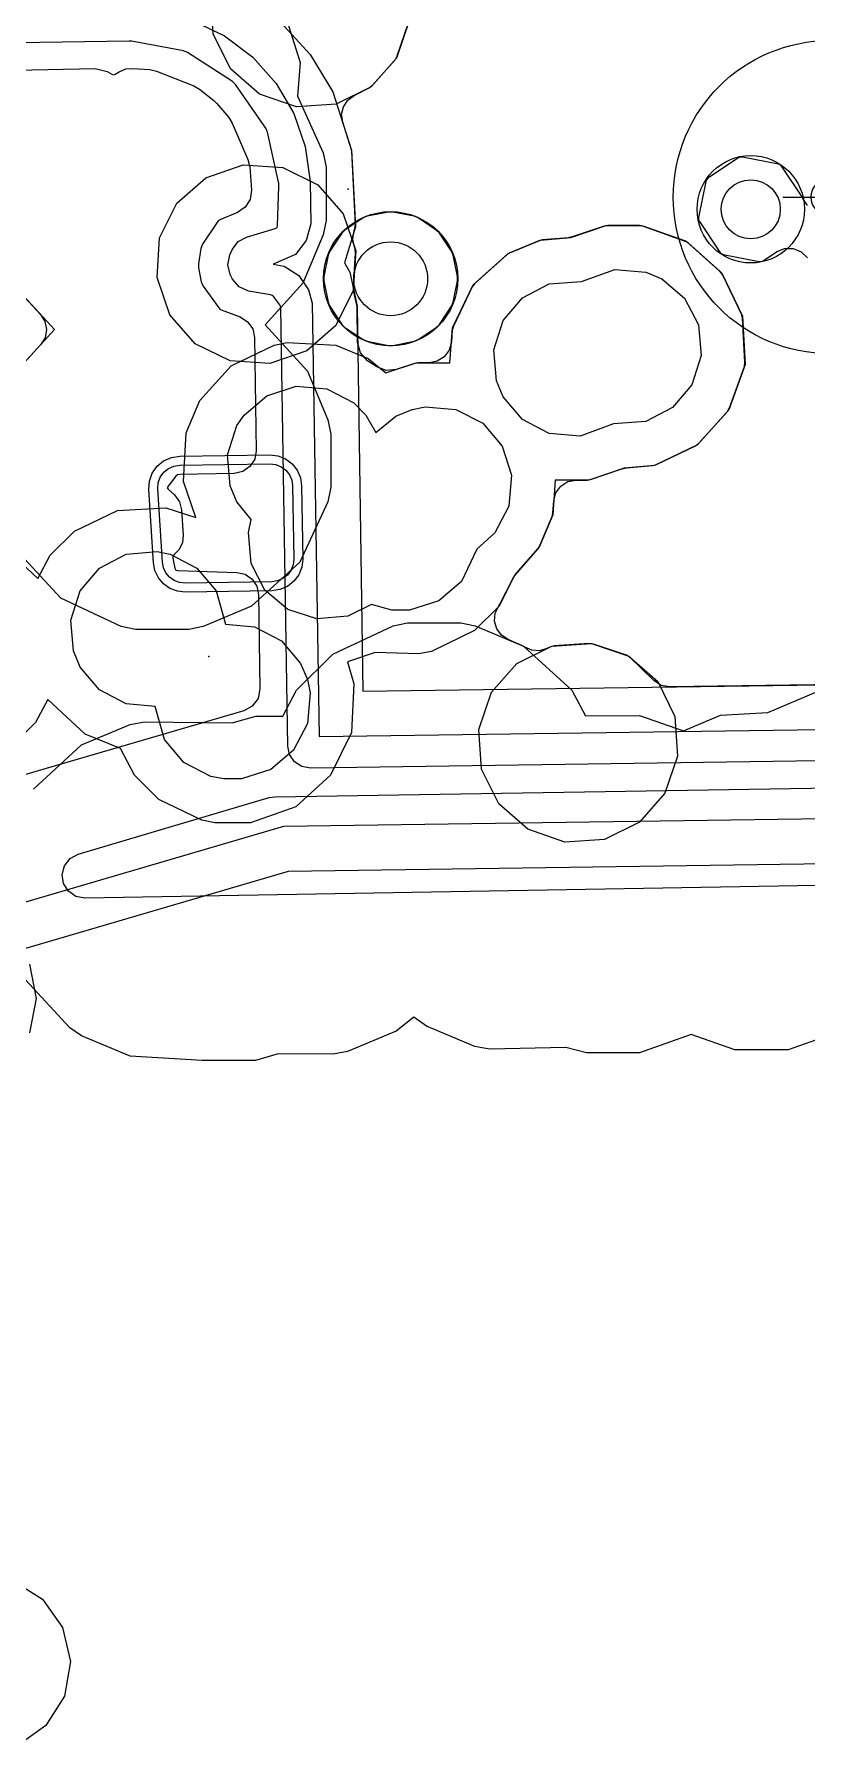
# Model space of a CAD drawing. Header units: metres. Extents: x 17722 to 17999, y 13535 to 15917.
# Drawn here: x 17850.24 to 17867.5, y 14305.08 to 14343.32 of the extents above; entities that cross this region are included whole.
import ezdxf

# ---------------------------------------------------------------- set-up
doc = ezdxf.new("R2010")
doc.units = ezdxf.units.M
for name, color, linetype in [('AI_GREENING_ALLOWED_ZONE', 4, 'Continuous'), ('AI_GREENING_EXCLUSIONS', 1, 'Continuous'), ('AI_GREENING_LAWN', 82, 'Continuous'), ('AI_GREENING_REJECTED', 6, 'Continuous'), ('AI_GREENING_SHRUBS', 92, 'Continuous'), ('AI_GREENING_TREES', 3, 'Continuous')]:
    doc.layers.add(name, color=color, linetype=linetype)

# ---------------------------------------------------------------- blocks, each defined once
blk = doc.blocks.new('AI_TREE')
for p, q in [((0, -0.3), (0, 0.3)), ((-0.3, 0), (0.3, 0))]:
    blk.add_line(p, q)
for radius in [1, 0.12]:
    blk.add_circle((0, 0), radius)
blk = doc.blocks.new('AI_SHRUB')
for radius in [1, 0.55]:
    blk.add_circle((0, 0), radius)

msp = doc.modelspace()

# ---------------------------------------------------------------- linework, layer by layer
at = {"layer": 'AI_GREENING_ALLOWED_ZONE'}
for points in [[(17869.8, 14328.816), (17864.435, 14328.74), (17864.243, 14328.775), (17864.079, 14328.882), (17863.561, 14329.389), (17863.469, 14329.446), (17862.735, 14329.697), (17862.638, 14329.71), (17861.852, 14329.658), (17861.758, 14329.632), (17861.69, 14329.599), (17861.526, 14329.55), (17861.356, 14329.559), (17861.198, 14329.626), (17861.131, 14329.669), (17860.827, 14329.796), (17860.827, 14329.796), (17860.677, 14329.893), (17860.571, 14330.038), (17860.522, 14330.21), (17860.538, 14330.389), (17860.615, 14330.55), (17860.633, 14330.574), (17860.936, 14331.173), (17861.006, 14331.277), (17861.492, 14331.831), (17861.534, 14331.898), (17861.805, 14332.546), (17861.824, 14332.623), (17861.844, 14332.9), (17861.893, 14333.08), (17862.003, 14333.229), (17862.16, 14333.328), (17862.343, 14333.363), (17862.588, 14333.363), (17862.668, 14333.376), (17863.361, 14333.61), (17863.478, 14333.635), (17864.05, 14333.685), (17864.136, 14333.708), (17865.011, 14334.13), (17865.088, 14334.188), (17865.724, 14334.894), (17865.773, 14334.976), (17866.101, 14335.897), (17866.115, 14335.994), (17866.061, 14336.978), (17866.037, 14337.072), (17865.617, 14337.944), (17865.559, 14338.021), (17864.853, 14338.657), (17864.771, 14338.706), (17863.843, 14339.036), (17863.76, 14339.05), (17863.052, 14339.05), (17862.972, 14339.037), (17862.279, 14338.803), (17862.162, 14338.778), (17861.584, 14338.728), (17861.51, 14338.71), (17860.862, 14338.439), (17860.792, 14338.394), (17860.081, 14337.754), (17860.023, 14337.677), (17859.602, 14336.803), (17859.578, 14336.714), (17859.558, 14336.444), (17859.509, 14336.264), (17859.399, 14336.115), (17859.242, 14336.016), (17859.059, 14335.981), (17858.813, 14335.981), (17858.736, 14335.969), (17858.32, 14335.834), (17858.098, 14335.814), (17857.89, 14335.892), (17857.686, 14336.027), (17857.523, 14336.204), (17857.462, 14336.436), (17857.45, 14337.222), (17857.444, 14337.27), (17857.38, 14337.569), (17857.37, 14337.707), (17857.418, 14338.431), (17857.405, 14338.528), (17857.383, 14338.593), (17857.356, 14338.746), (17857.378, 14338.901), (17857.402, 14338.981), (17857.413, 14339.066), (17857.33, 14340.703), (17857.318, 14340.767), (17857.129, 14341.358), (17857.105, 14341.533), (17857.144, 14341.705), (17857.241, 14341.853), (17857.382, 14341.959), (17857.722, 14342.127), (17857.798, 14342.186), (17858.299, 14342.756), (17858.348, 14342.839), (17858.601, 14343.579)], [(17849.769, 14337.727), (17850.38, 14337.06), (17850.478, 14336.904), (17850.512, 14336.723), (17850.479, 14336.542), (17850.382, 14336.386), (17849.873, 14335.824)]]:
    msp.add_lwpolyline(points, dxfattribs=at)
at = {"layer": 'AI_GREENING_EXCLUSIONS'}
for points in [[(17858.171, 14345.292), (17858.558, 14344.512), (17858.617, 14343.626), (17858.332, 14342.793), (17857.766, 14342.149), (17856.986, 14341.762), (17856.1, 14341.703), (17855.267, 14341.988), (17854.623, 14342.554), (17854.236, 14343.334), (17854.177, 14344.22), (17854.462, 14345.053), (17855.028, 14345.697), (17855.808, 14346.084), (17856.694, 14346.143), (17857.527, 14345.858), (17858.171, 14345.292)], [(17856.57, 14339.958), (17857.136, 14339.314), (17857.421, 14338.481), (17857.362, 14337.595), (17856.975, 14336.815), (17856.331, 14336.249), (17855.498, 14335.964), (17854.612, 14336.023), (17853.832, 14336.41), (17853.266, 14337.054), (17852.981, 14337.887), (17853.04, 14338.773), (17853.427, 14339.553), (17854.071, 14340.119), (17854.904, 14340.404), (17855.79, 14340.345), (17856.57, 14339.958)], [(17862.462, 14337.797), (17863.209, 14338.07), (17863.897, 14338.011), (17864.258, 14337.86), (17864.766, 14337.429), (17865.078, 14336.83), (17865.137, 14336.142), (17864.927, 14335.489), (17864.496, 14334.981), (17863.897, 14334.669), (17863.178, 14334.616), (17862.431, 14334.343), (17861.743, 14334.402), (17861.144, 14334.714), (17860.713, 14335.222), (17860.562, 14335.583), (17860.503, 14336.271), (17860.713, 14336.924), (17861.144, 14337.432), (17861.743, 14337.744), (17862.462, 14337.797)], [(17854.615, 14333.237), (17854.556, 14333.925), (17854.766, 14334.578), (17854.927, 14334.816), (17855.435, 14335.247), (17856.088, 14335.457), (17856.776, 14335.398), (17857.375, 14335.086), (17857.645, 14334.816), (17857.871, 14334.422), (17858.318, 14334.791), (17858.679, 14334.942), (17858.971, 14335.001), (17859.659, 14334.942), (17860.258, 14334.63), (17860.689, 14334.122), (17860.899, 14333.469), (17860.84, 14332.781), (17860.528, 14332.182), (17860.122, 14331.82), (17859.785, 14331.098), (17859.277, 14330.667), (17858.624, 14330.457), (17858.228, 14330.457), (17857.773, 14330.584), (17857.242, 14330.318), (17856.554, 14330.259), (17855.901, 14330.469), (17855.393, 14330.9), (17855.081, 14331.499), (17855.022, 14332.187), (17855.082, 14332.482), (17854.766, 14332.876), (17854.615, 14333.237)], [(17855.728, 14330.914), (17855.547, 14330.888), (17853.612, 14330.857), (17853.436, 14330.877), (17853.27, 14330.94), (17853.126, 14331.043), (17853.012, 14331.179), (17852.936, 14331.339), (17852.902, 14331.513), (17852.799, 14333.152), (17852.813, 14333.339), (17852.876, 14333.517), (17852.984, 14333.671), (17853.129, 14333.791), (17853.302, 14333.868), (17853.488, 14333.896), (17855.501, 14333.924), (17855.682, 14333.903), (17855.852, 14333.835), (17855.998, 14333.726), (17856.112, 14333.583), (17856.184, 14333.415), (17856.211, 14333.235), (17856.236, 14331.598), (17856.215, 14331.417), (17856.147, 14331.247), (17856.038, 14331.101), (17855.895, 14330.987), (17855.728, 14330.914)], [(17855.673, 14331.107), (17855.544, 14331.088), (17853.609, 14331.057), (17853.483, 14331.071), (17853.365, 14331.116), (17853.262, 14331.19), (17853.18, 14331.287), (17853.126, 14331.401), (17853.102, 14331.525), (17852.999, 14333.164), (17853.008, 14333.298), (17853.053, 14333.425), (17853.131, 14333.535), (17853.235, 14333.621), (17853.358, 14333.676), (17853.491, 14333.696), (17855.504, 14333.724), (17855.633, 14333.709), (17855.754, 14333.661), (17855.859, 14333.583), (17855.94, 14333.481), (17855.992, 14333.361), (17856.011, 14333.232), (17856.036, 14331.595), (17856.021, 14331.466), (17855.973, 14331.344), (17855.895, 14331.24), (17855.793, 14331.159), (17855.673, 14331.107)], [(17851.263, 14329.182), (17851.112, 14329.543), (17851.053, 14330.231), (17851.263, 14330.884), (17851.694, 14331.392), (17852.293, 14331.704), (17852.981, 14331.763), (17853.273, 14331.704), (17853.872, 14331.392), (17854.303, 14330.884), (17854.513, 14330.143), (17855.16, 14330.084), (17855.759, 14329.772), (17856.19, 14329.264), (17856.341, 14328.903), (17856.4, 14328.611), (17856.341, 14327.923), (17856.029, 14327.324), (17855.521, 14326.893), (17854.868, 14326.683), (17854.472, 14326.683), (17854.18, 14326.742), (17853.581, 14327.054), (17853.15, 14327.562), (17852.94, 14328.303), (17852.293, 14328.362), (17851.694, 14328.674), (17851.263, 14329.182)], [(17863.521, 14329.428), (17864.165, 14328.862), (17864.552, 14328.082), (17864.611, 14327.196), (17864.326, 14326.363), (17863.76, 14325.719), (17862.98, 14325.332), (17862.094, 14325.273), (17861.261, 14325.558), (17860.617, 14326.124), (17860.23, 14326.904), (17860.171, 14327.79), (17860.456, 14328.623), (17861.022, 14329.267), (17861.802, 14329.654), (17862.688, 14329.713), (17863.521, 14329.428)]]:
    msp.add_lwpolyline(points, close=True, dxfattribs=at)
for points in [[(17855.826, 14343.805), (17856.18, 14342.689), (17856.116, 14341.943), (17856.694, 14340.674), (17856.759, 14340.352), (17856.759, 14339.165), (17856.694, 14338.842), (17856.241, 14337.759), (17855.396, 14336.828), (17856.346, 14335.793), (17856.799, 14334.709), (17856.864, 14334.387), (17856.864, 14333.2), (17856.799, 14332.877), (17856.168, 14331.53), (17855.094, 14330.543), (17854.011, 14330.089), (17853.689, 14330.024), (17852.501, 14330.024), (17852.179, 14330.089), (17850.832, 14330.72), (17849.844, 14331.794)], [(17853.79, 14343.625), (17854.492, 14343.286), (17854.492, 14343.286), (17855.119, 14342.812), (17855.642, 14342.224), (17856.037, 14341.55), (17856.293, 14340.814), (17856.402, 14340.035), (17856.417, 14339.091), (17856.315, 14338.715), (17856.077, 14338.406), (17855.574, 14338.19), (17855.818, 14338.145), (17856.146, 14337.933), (17856.367, 14337.612), (17856.445, 14337.314), (17856.601, 14327.629), (17875.292, 14327.895)], [(17855.741, 14343.595), (17856.406, 14342.869), (17856.912, 14342.034), (17857.328, 14340.736), (17857.415, 14339.023), (17857.168, 14338.214), (17857.285, 14338.009), (17857.449, 14337.246), (17857.582, 14328.642), (17874.279, 14328.879)], [(17849.487, 14331.942), (17850.317, 14331.165), (17850.594, 14331.681), (17851.135, 14332.222), (17852.095, 14332.685), (17853.179, 14332.743), (17853.849, 14332.526), (17853.576, 14333.331), (17853.634, 14334.415), (17853.937, 14335.137), (17854.638, 14335.916), (17855.598, 14336.379), (17855.89, 14336.437), (17856.974, 14336.379), (17857.696, 14336.076), (17858.091, 14335.759), (17858.773, 14335.981), (17859.523, 14335.981), (17859.581, 14336.761), (17860.044, 14337.721), (17860.823, 14338.422), (17861.545, 14338.725), (17862.222, 14338.783), (17863.011, 14339.05), (17863.803, 14339.05), (17864.817, 14338.689), (17865.596, 14337.988), (17866.059, 14337.028), (17866.117, 14335.944), (17865.756, 14334.93), (17865.055, 14334.151), (17864.095, 14333.688), (17863.418, 14333.63), (17862.629, 14333.363), (17861.879, 14333.363), (17861.821, 14332.583), (17861.518, 14331.861), (17860.965, 14331.23), (17860.615, 14330.539), (17860.074, 14329.998), (17859.114, 14329.535), (17858.822, 14329.477), (17857.856, 14329.512), (17857.239, 14329.297), (17857.38, 14328.809), (17857.322, 14327.725), (17856.859, 14326.765), (17856.08, 14326.064), (17855.066, 14325.703), (17854.274, 14325.703), (17853.982, 14325.761), (17853.022, 14326.224), (17852.481, 14326.765), (17852.168, 14327.367), (17851.373, 14327.684), (17850.543, 14328.461), (17850.266, 14327.945), (17850.266, 14327.945), (17849.725, 14327.404)], [(17849.844, 14335.793), (17850.689, 14336.723), (17849.739, 14337.759)], [(17850.22, 14326.457), (17851.294, 14327.445), (17852.378, 14327.898), (17852.7, 14327.963), (17852.7, 14327.963), (17854.659, 14327.934), (17855.188, 14328.085), (17855.789, 14328.085), (17856.098, 14328.664), (17856.909, 14329.474), (17858.256, 14330.105), (17858.578, 14330.17), (17859.765, 14330.17), (17860.088, 14330.105), (17861.171, 14329.652), (17862.245, 14328.664), (17862.551, 14328.094), (17863.761, 14328.098), (17864.74, 14327.759), (17865.569, 14328.106), (17866.629, 14328.171), (17867.747, 14328.648)], [(17876.318, 14325.908), (17855.807, 14325.618), (17848.613, 14323.51)], [(17876.331, 14324.908), (17855.913, 14324.619), (17849.916, 14322.861)], [(17850.13, 14322.542), (17850.284, 14321.777), (17850.133, 14321.011)], [(17868.095, 14320.988), (17867.078, 14320.633), (17865.891, 14320.633), (17864.913, 14320.972), (17863.761, 14320.56), (17862.574, 14320.56), (17862.11, 14320.684), (17860.405, 14320.643), (17860.082, 14320.708), (17858.999, 14321.162), (17858.716, 14321.358), (17858.322, 14321.05), (17857.239, 14320.596), (17856.916, 14320.531), (17855.69, 14320.539), (17855.18, 14320.396), (17853.993, 14320.396), (17852.378, 14320.49), (17851.294, 14320.944), (17851.031, 14321.121), (17850.043, 14322.195)], [(17849.762, 14308.774), (17850.422, 14308.358), (17850.873, 14307.721), (17851.046, 14306.96), (17850.914, 14306.191), (17850.498, 14305.531), (17849.861, 14305.08)]]:
    msp.add_lwpolyline(points, dxfattribs=at)
at = {"layer": 'AI_GREENING_LAWN'}
for points in [[(17875.517, 14327.197), (17856.41, 14326.926), (17856.218, 14326.962), (17856.054, 14327.068), (17855.944, 14327.228), (17855.903, 14327.419), (17855.748, 14337.209), (17855.742, 14337.247), (17855.723, 14337.281), (17855.589, 14337.457), (17855.556, 14337.487), (17855.514, 14337.502), (17855.028, 14337.586), (17854.816, 14337.677), (17854.667, 14337.853), (17854.615, 14337.956), (17854.561, 14338.174), (17854.608, 14338.394), (17854.669, 14338.523), (17854.795, 14338.69), (17854.978, 14338.79), (17855.622, 14338.982), (17855.662, 14339.004), (17855.674, 14339.049), (17855.705, 14339.924), (17855.699, 14339.986), (17855.448, 14341.137), (17855.41, 14341.225), (17854.734, 14342.204), (17854.665, 14342.271), (17853.665, 14342.917), (17853.576, 14342.952), (17852.412, 14343.169), (17852.362, 14343.173), (17842.866, 14343.029)], [(17842.4, 14342.364), (17851.598, 14342.562), (17851.864, 14342.492), (17851.971, 14342.429), (17852.01, 14342.414), (17852.049, 14342.43), (17852.136, 14342.485), (17852.282, 14342.548), (17852.44, 14342.562), (17852.44, 14342.562), (17852.82, 14342.535), (17852.969, 14342.501), (17853.802, 14342.17), (17853.929, 14342.097), (17854.248, 14341.843), (17854.319, 14341.775), (17854.583, 14341.463), (17854.66, 14341.339), (17855.013, 14340.523), (17855.052, 14340.36), (17855.089, 14339.84), (17855.061, 14339.635), (17854.952, 14339.459), (17854.782, 14339.342), (17854.385, 14339.178), (17854.354, 14339.16), (17854.33, 14339.133), (17853.999, 14338.635), (17853.96, 14338.535), (17853.908, 14338.192), (17853.91, 14338.107), (17853.971, 14337.794), (17854.012, 14337.698), (17854.36, 14337.209), (17854.385, 14337.183), (17854.416, 14337.165), (17854.837, 14337.006), (17855.004, 14336.901), (17855.118, 14336.739), (17855.16, 14336.546), (17855.199, 14334.019), (17855.164, 14333.827), (17855.058, 14333.663), (17854.898, 14333.552), (17854.708, 14333.511), (17853.49, 14333.49), (17853.44, 14333.478), (17853.401, 14333.446), (17853.227, 14333.228), (17853.208, 14333.192), (17853.232, 14333.16), (17853.37, 14333.032), (17853.482, 14332.879), (17853.529, 14332.696), (17853.565, 14332.131), (17853.547, 14331.965), (17853.476, 14331.814), (17853.371, 14331.706), (17853.331, 14331.664), (17853.332, 14331.62), (17853.381, 14331.396), (17853.401, 14331.352), (17853.448, 14331.34), (17854.764, 14331.298), (17854.949, 14331.256), (17855.105, 14331.149), (17855.21, 14330.991), (17855.248, 14330.806), (17855.281, 14328.694), (17855.238, 14328.483), (17855.11, 14328.31), (17854.921, 14328.207), (17848.765, 14326.414)], [(17867.51, 14339.501), (17867.408, 14339.656), (17867.395, 14339.688), (17866.94, 14340.37), (17866.907, 14340.403), (17866.864, 14340.421), (17866.06, 14340.58), (17866.013, 14340.58), (17865.97, 14340.563), (17865.289, 14340.107), (17865.256, 14340.074), (17865.238, 14340.032), (17865.078, 14339.227), (17865.078, 14339.181), (17865.096, 14339.138), (17865.551, 14338.456), (17865.584, 14338.424), (17865.627, 14338.406), (17866.431, 14338.246), (17866.478, 14338.246), (17866.521, 14338.264), (17866.819, 14338.463), (17866.819, 14338.463), (17866.999, 14338.537), (17867.194, 14338.537), (17867.374, 14338.463), (17867.512, 14338.325)], [(17873.313, 14324.396), (17851.371, 14324.022), (17851.171, 14324.06), (17851.003, 14324.174), (17850.895, 14324.347), (17850.864, 14324.548), (17850.915, 14324.745), (17851.041, 14324.905), (17851.221, 14325.001), (17855.49, 14326.267), (17855.624, 14326.287), (17855.624, 14326.287), (17876.34, 14326.621)]]:
    msp.add_lwpolyline(points, dxfattribs=at)
msp.add_lwpolyline([(17858.815, 14336.502), (17859.22, 14336.772), (17859.288, 14336.841), (17859.558, 14337.245), (17859.595, 14337.335), (17859.69, 14337.812), (17859.69, 14337.909), (17859.595, 14338.386), (17859.558, 14338.475), (17859.288, 14338.88), (17859.22, 14338.948), (17858.815, 14339.219), (17858.726, 14339.256), (17858.248, 14339.351), (17858.152, 14339.351), (17857.674, 14339.256), (17857.585, 14339.219), (17857.18, 14338.948), (17857.112, 14338.88), (17856.842, 14338.475), (17856.805, 14338.386), (17856.71, 14337.909), (17856.71, 14337.812), (17856.805, 14337.335), (17856.842, 14337.245), (17857.112, 14336.841), (17857.18, 14336.772), (17857.585, 14336.502), (17857.674, 14336.465), (17858.152, 14336.37), (17858.248, 14336.37), (17858.726, 14336.465), (17858.815, 14336.502)], close=True, dxfattribs=at)
at = {"layer": 'AI_GREENING_REJECTED'}
for p in [(17857.25, 14339.86), (17854.14, 14329.42)]:
    msp.add_point(p, dxfattribs=at)

# ---------------------------------------------------------------- block references
at = {"layer": 'AI_GREENING_SHRUBS'}
for p, xscale, yscale in [((17866.245, 14339.413), 1.2, 1.2), ((17858.2, 14337.86), 1.5, 1.5)]:
    msp.add_blockref('AI_SHRUB', p, dxfattribs=dict(at, xscale=xscale, yscale=yscale))
at = {"layer": 'AI_GREENING_TREES', "xscale": 3.5, "yscale": 3.5}
msp.add_blockref('AI_TREE', (17868.014, 14339.684), dxfattribs=at)

doc.saveas('drawing.dxf')
